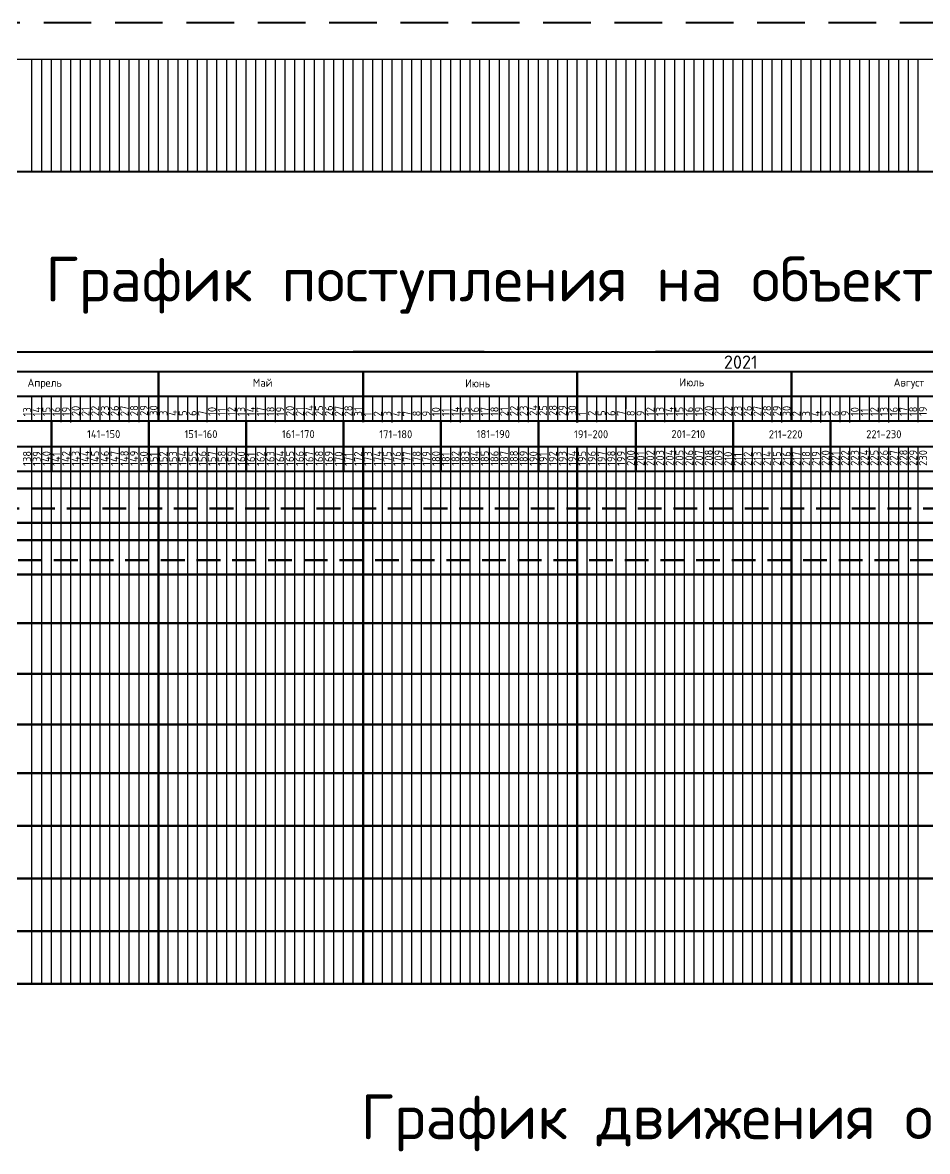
# Model space of a CAD drawing. Header units: millimetres. Extents: x -782 to 10910, y 3841 to 13237.
# Drawn here: x 4287 to 4407.8, y 12452.8 to 12603.5 of the extents above; entities that cross this region are included whole.
import ezdxf

# ---------------------------------------------------------------- set-up
doc = ezdxf.new("R2010")
doc.units = ezdxf.units.MM
doc.linetypes.add('DASHED2', pattern=[9.525, 6.35, -3.175])
doc.linetypes.add('HIDDEN2', pattern=[4.7625, 3.175, -1.5875])
doc.layers.add('05', color=7, linetype='Continuous', lineweight=50)
doc.layers.add('A0-08', color=101, linetype='Continuous')
doc.styles.add('GOST-2.304_Type-B', font='GOST_Common.ttf')
doc.styles.get("Standard").update_dxf_attribs({"font": 'isocpeur.ttf'})

msp = doc.modelspace()

# ---------------------------------------------------------------- linework, layer by layer
at = {"linetype": 'DASHED2', "lineweight": 40}
msp.add_line((4108.816436, 12603.501615), (4715.916436, 12603.501615), dxfattribs=at)
at = {"lineweight": -3}
for p, q in [((4244.016436, 12598.626615), (4544.316436, 12598.626615)), ((4288.216373, 12550.22294), (4288.217154, 12553.542608)), ((4294.71631, 12550.24067), (4294.716247, 12553.567197)), ((4297.31631, 12550.24067), (4297.317091, 12553.560338)), ((4301.216311, 12550.25371), (4301.217091, 12553.573379)), ((4303.816247, 12550.2584), (4303.816184, 12553.584926)), ((4306.416247, 12550.2584), (4306.417028, 12553.578068)), ((4312.916184, 12550.27613), (4312.916121, 12553.602656)), ((4314.216184, 12550.289343), (4314.216965, 12553.609011)), ((4315.516184, 12550.258572), (4315.516965, 12553.578241)), ((4322.016121, 12550.276302), (4322.016058, 12553.602829)), ((4324.616121, 12550.276302), (4324.616902, 12553.595971)), ((4327.216122, 12550.258745), (4327.216902, 12553.578413)), ((4328.516121, 12550.31504), (4328.516902, 12553.634708)), ((4328.516121, 12550.31504), (4328.516902, 12553.634708)), ((4331.116058, 12550.294032), (4331.115995, 12553.620559)), ((4331.116121, 12550.222767), (4331.116902, 12553.542436)), ((4331.116121, 12550.222767), (4331.116902, 12553.542436)), ((4333.716058, 12550.294032), (4333.716839, 12553.613701)), ((4337.616058, 12550.240497), (4337.615995, 12553.567024)), ((4337.616058, 12550.240497), (4337.615995, 12553.567024)), ((4340.215995, 12550.311762), (4340.215932, 12553.638289)), ((4340.216059, 12550.22294), (4340.216839, 12553.542608)), ((4340.216059, 12550.22294), (4340.216839, 12553.542608)), ((4342.815996, 12550.294205), (4342.816776, 12553.613873)), ((4346.715996, 12550.24067), (4346.715932, 12553.567197)), ((4346.715996, 12550.24067), (4346.715932, 12553.567197)), ((4349.315932, 12550.311935), (4349.315869, 12553.638461)), ((4349.315996, 12550.24067), (4349.316776, 12553.560338)), ((4349.315996, 12550.24067), (4349.316776, 12553.560338)), ((4351.915932, 12550.311935), (4351.916713, 12553.631603)), ((4353.215996, 12550.25371), (4353.216776, 12553.573379)), ((4353.215996, 12550.25371), (4353.216776, 12553.573379)), ((4355.815932, 12550.2584), (4355.815869, 12553.584926)), ((4355.815932, 12550.2584), (4355.815869, 12553.584926)), ((4358.415869, 12550.329664), (4358.415806, 12553.656191)), ((4358.415932, 12550.2584), (4358.416713, 12553.578068)), ((4358.415932, 12550.2584), (4358.416713, 12553.578068)), ((4361.015869, 12550.329664), (4361.01665, 12553.649333)), ((4364.915869, 12550.27613), (4364.915806, 12553.602656)), ((4364.915869, 12550.27613), (4364.915806, 12553.602656)), ((4366.21587, 12550.289343), (4366.21665, 12553.609011)), ((4366.21587, 12550.289343), (4366.21665, 12553.609011)), ((4367.515806, 12550.347394), (4367.515743, 12553.673921)), ((4367.51587, 12550.258572), (4367.51665, 12553.578241)), ((4367.51587, 12550.258572), (4367.51665, 12553.578241)), ((4370.115807, 12550.329837), (4370.116587, 12553.649506)), ((4374.015807, 12550.276302), (4374.015744, 12553.602829)), ((4374.015807, 12550.276302), (4374.015744, 12553.602829)), ((4376.615744, 12550.347567), (4376.615681, 12553.674094)), ((4376.615807, 12550.276302), (4376.616587, 12553.595971)), ((4376.615807, 12550.276302), (4376.616587, 12553.595971)), ((4379.215744, 12550.347567), (4379.216524, 12553.667236)), ((4379.215807, 12550.258745), (4379.216588, 12553.578413)), ((4379.215807, 12550.258745), (4379.216588, 12553.578413)), ((4380.515744, 12550.316796), (4380.516524, 12553.636465)), ((4383.115744, 12550.224524), (4383.116524, 12553.544192)), ((4385.715681, 12550.365297), (4385.715618, 12553.691824)), ((4388.315683, 12550.224837), (4388.316464, 12553.544506)), ((4389.615681, 12550.242254), (4389.615618, 12553.56878)), ((4392.215681, 12550.224696), (4392.216461, 12553.544365)), ((4394.81562, 12550.242567), (4394.815557, 12553.569094)), ((4397.415621, 12550.22501), (4397.416401, 12553.544679)), ((4398.715618, 12550.242426), (4398.715555, 12553.568953)), ((4401.315618, 12550.242426), (4401.316398, 12553.562095)), ((4403.915557, 12550.24274), (4403.915494, 12553.569267)), ((4405.215618, 12550.255467), (4405.216399, 12553.575135)), ((4406.515557, 12550.24274), (4406.516338, 12553.562409))]:
    msp.add_line(p, q, dxfattribs=at)
at = {"lineweight": 25}
for p, q in [((4288.216436, 12583.626615), (4288.216436, 12598.626615)), ((4289.516436, 12583.626615), (4289.516436, 12598.626615)), ((4290.816436, 12583.626615), (4290.816436, 12598.626615)), ((4292.116436, 12583.626615), (4292.116436, 12598.626615)), ((4293.416436, 12583.626615), (4293.416436, 12598.626615)), ((4294.716436, 12583.626615), (4294.716436, 12598.626615)), ((4296.016436, 12583.626615), (4296.016436, 12598.626615)), ((4297.316436, 12583.626615), (4297.316436, 12598.626615)), ((4298.616436, 12583.626615), (4298.616436, 12598.626615)), ((4299.916436, 12583.626615), (4299.916436, 12598.626615)), ((4301.216436, 12583.626615), (4301.216436, 12598.626615)), ((4302.516436, 12583.626615), (4302.516436, 12598.626615)), ((4303.816436, 12583.626615), (4303.816436, 12598.626615)), ((4305.116436, 12583.626615), (4305.116436, 12598.626615)), ((4306.416436, 12583.626615), (4306.416436, 12598.626615)), ((4307.716436, 12583.626615), (4307.716436, 12598.626615)), ((4309.016436, 12583.626615), (4309.016436, 12598.626615)), ((4310.316436, 12583.626615), (4310.316436, 12598.626615)), ((4311.616436, 12583.626615), (4311.616436, 12598.626615)), ((4312.916436, 12583.626615), (4312.916436, 12598.626615)), ((4314.216436, 12583.626615), (4314.216436, 12598.626615)), ((4315.516436, 12583.626615), (4315.516436, 12598.626615)), ((4316.816436, 12583.626615), (4316.816436, 12598.626615)), ((4318.116436, 12583.626615), (4318.116436, 12598.626615)), ((4319.416436, 12583.626615), (4319.416436, 12598.626615)), ((4320.716436, 12583.626615), (4320.716436, 12598.626615)), ((4322.016436, 12583.626615), (4322.016436, 12598.626615)), ((4323.316436, 12583.626615), (4323.316436, 12598.626615)), ((4324.616436, 12583.626615), (4324.616436, 12598.626615)), ((4325.916436, 12583.626615), (4325.916436, 12598.626615)), ((4327.216436, 12583.626615), (4327.216436, 12598.626615)), ((4328.516436, 12583.626615), (4328.516436, 12598.626615)), ((4329.816436, 12583.626615), (4329.816436, 12598.626615)), ((4331.116436, 12583.626615), (4331.116436, 12598.626615)), ((4332.416436, 12583.626615), (4332.416436, 12598.626615)), ((4333.716436, 12583.626615), (4333.716436, 12598.626615)), ((4335.016436, 12583.626615), (4335.016436, 12598.626615)), ((4336.316436, 12583.626615), (4336.316436, 12598.626615)), ((4337.616436, 12583.626615), (4337.616436, 12598.626615)), ((4338.916436, 12583.626615), (4338.916436, 12598.626615)), ((4340.216436, 12583.626615), (4340.216436, 12598.626615)), ((4341.516436, 12583.626615), (4341.516436, 12598.626615)), ((4342.816436, 12583.626615), (4342.816436, 12598.626615)), ((4344.116436, 12583.626615), (4344.116436, 12598.626615)), ((4345.416436, 12583.626615), (4345.416436, 12598.626615)), ((4346.716436, 12583.626615), (4346.716436, 12598.626615)), ((4348.016436, 12583.626615), (4348.016436, 12598.626615)), ((4349.316436, 12583.626615), (4349.316436, 12598.626615)), ((4350.616436, 12583.626615), (4350.616436, 12598.626615)), ((4351.916436, 12583.626615), (4351.916436, 12598.626615)), ((4353.216436, 12583.626615), (4353.216436, 12598.626615)), ((4354.516436, 12583.626615), (4354.516436, 12598.626615)), ((4355.816436, 12583.626615), (4355.816436, 12598.626615)), ((4357.116436, 12583.626615), (4357.116436, 12598.626615)), ((4358.416436, 12583.626615), (4358.416436, 12598.626615)), ((4359.716436, 12583.626615), (4359.716436, 12598.626615)), ((4361.016436, 12583.626615), (4361.016436, 12598.626615)), ((4362.316436, 12583.626615), (4362.316436, 12598.626615)), ((4363.616436, 12583.626615), (4363.616436, 12598.626615)), ((4364.916436, 12583.626615), (4364.916436, 12598.626615)), ((4366.216436, 12583.626615), (4366.216436, 12598.626615)), ((4367.516436, 12583.626615), (4367.516436, 12598.626615)), ((4368.816436, 12583.626615), (4368.816436, 12598.626615)), ((4370.116436, 12583.626615), (4370.116436, 12598.626615)), ((4371.416436, 12583.626615), (4371.416436, 12598.626615)), ((4372.716436, 12583.626615), (4372.716436, 12598.626615)), ((4374.016436, 12583.626615), (4374.016436, 12598.626615)), ((4375.316436, 12583.626615), (4375.316436, 12598.626615)), ((4376.616436, 12583.626615), (4376.616436, 12598.626615)), ((4377.916436, 12583.626615), (4377.916436, 12598.626615)), ((4379.216436, 12583.626615), (4379.216436, 12598.626615)), ((4380.516436, 12583.626615), (4380.516436, 12598.626615)), ((4381.816436, 12583.626615), (4381.816436, 12598.626615)), ((4383.116436, 12583.626615), (4383.116436, 12598.626615)), ((4384.416436, 12583.626615), (4384.416436, 12598.626615)), ((4385.716436, 12583.626615), (4385.716436, 12598.626615)), ((4387.016436, 12583.626615), (4387.016436, 12598.626615)), ((4388.316436, 12583.626615), (4388.316436, 12598.626615)), ((4389.616436, 12583.626615), (4389.616436, 12598.626615)), ((4390.916436, 12583.626615), (4390.916436, 12598.626615)), ((4392.216436, 12583.626615), (4392.216436, 12598.626615)), ((4393.516436, 12583.626615), (4393.516436, 12598.626615)), ((4394.816436, 12583.626615), (4394.816436, 12598.626615)), ((4396.116436, 12583.626615), (4396.116436, 12598.626615)), ((4397.416436, 12583.626615), (4397.416436, 12598.626615)), ((4398.716436, 12583.626615), (4398.716436, 12598.626615)), ((4400.016436, 12583.626615), (4400.016436, 12598.626615)), ((4401.316436, 12583.626615), (4401.316436, 12598.626615)), ((4402.616436, 12583.626615), (4402.616436, 12598.626615)), ((4403.916436, 12583.626615), (4403.916436, 12598.626615)), ((4405.216436, 12583.626615), (4405.216436, 12598.626615)), ((4406.516436, 12583.626615), (4406.516436, 12598.626615)), ((4289.516373, 12550.192169), (4289.516373, 12553.516351)), ((4290.816373, 12550.192169), (4290.816373, 12553.516351)), ((4292.116373, 12550.161398), (4292.116373, 12553.485581)), ((4293.416373, 12550.130628), (4293.416373, 12553.45481)), ((4296.01631, 12550.209899), (4296.01631, 12553.534081)), ((4298.61631, 12550.209899), (4298.61631, 12553.534081)), ((4299.91631, 12550.209899), (4299.91631, 12553.534081)), ((4301.21631, 12550.179128), (4301.21631, 12553.503311)), ((4302.51631, 12550.148358), (4302.51631, 12553.47254)), ((4305.116247, 12550.227629), (4305.116247, 12553.551811)), ((4307.716247, 12550.227629), (4307.716247, 12553.551811)), ((4309.016247, 12550.227629), (4309.016247, 12553.551811)), ((4310.316247, 12550.196858), (4310.316247, 12553.521041)), ((4311.616247, 12550.166088), (4311.616247, 12553.49027)), ((4314.216184, 12550.227801), (4314.216184, 12553.551984)), ((4316.816184, 12550.227801), (4316.816184, 12553.551984)), ((4318.116184, 12550.227801), (4318.116184, 12553.551984)), ((4319.416184, 12550.197031), (4319.416184, 12553.521213)), ((4320.716184, 12550.16626), (4320.716184, 12553.490442)), ((4323.316121, 12550.245531), (4323.316121, 12553.569714)), ((4325.916121, 12550.245531), (4325.916121, 12553.569714)), ((4327.216121, 12550.284269), (4327.216121, 12553.608451)), ((4327.216121, 12550.284269), (4327.216121, 12553.608451)), ((4327.216121, 12550.245531), (4327.216121, 12553.569714)), ((4328.516121, 12550.214761), (4328.516121, 12553.538943)), ((4329.816121, 12550.191997), (4329.816121, 12553.516179)), ((4329.816121, 12550.191997), (4329.816121, 12553.516179)), ((4329.816121, 12550.18399), (4329.816121, 12553.508172)), ((4332.416058, 12550.263261), (4332.416058, 12553.587444)), ((4332.416121, 12550.191997), (4332.416121, 12553.516179)), ((4332.416121, 12550.191997), (4332.416121, 12553.516179)), ((4333.716121, 12550.191997), (4333.716121, 12553.516179)), ((4333.716121, 12550.191997), (4333.716121, 12553.516179)), ((4335.016058, 12550.263261), (4335.016058, 12553.587444)), ((4335.016121, 12550.161226), (4335.016121, 12553.485408)), ((4335.016121, 12550.161226), (4335.016121, 12553.485408)), ((4336.316058, 12550.263261), (4336.316058, 12553.587444)), ((4336.316121, 12550.130455), (4336.316121, 12553.454637)), ((4336.316121, 12550.130455), (4336.316121, 12553.454637)), ((4337.616058, 12550.232491), (4337.616058, 12553.556673)), ((4338.916058, 12550.20172), (4338.916058, 12553.525902)), ((4338.916059, 12550.192169), (4338.916059, 12553.516351)), ((4338.916059, 12550.192169), (4338.916059, 12553.516351)), ((4341.515996, 12550.263434), (4341.515996, 12553.587616)), ((4341.516059, 12550.192169), (4341.516059, 12553.516351)), ((4341.516059, 12550.192169), (4341.516059, 12553.516351)), ((4342.816059, 12550.192169), (4342.816059, 12553.516351)), ((4342.816059, 12550.192169), (4342.816059, 12553.516351)), ((4344.115996, 12550.263434), (4344.115996, 12553.587616)), ((4344.116059, 12550.161398), (4344.116059, 12553.485581)), ((4344.116059, 12550.161398), (4344.116059, 12553.485581)), ((4345.415996, 12550.263434), (4345.415996, 12553.587616)), ((4345.416059, 12550.130628), (4345.416059, 12553.45481)), ((4345.416059, 12550.130628), (4345.416059, 12553.45481)), ((4346.715996, 12550.232663), (4346.715996, 12553.556845)), ((4348.015996, 12550.209899), (4348.015996, 12553.534081)), ((4348.015996, 12550.209899), (4348.015996, 12553.534081)), ((4348.015996, 12550.201893), (4348.015996, 12553.526075)), ((4350.615932, 12550.281164), (4350.615932, 12553.605346)), ((4350.615996, 12550.209899), (4350.615996, 12553.534081)), ((4350.615996, 12550.209899), (4350.615996, 12553.534081)), ((4351.915996, 12550.209899), (4351.915996, 12553.534081)), ((4351.915996, 12550.209899), (4351.915996, 12553.534081)), ((4353.215932, 12550.281164), (4353.215932, 12553.605346)), ((4353.215996, 12550.179128), (4353.215996, 12553.503311)), ((4353.215996, 12550.179128), (4353.215996, 12553.503311)), ((4354.515932, 12550.281164), (4354.515932, 12553.605346)), ((4354.515996, 12550.148358), (4354.515996, 12553.47254)), ((4354.515996, 12550.148358), (4354.515996, 12553.47254)), ((4355.815932, 12550.250393), (4355.815932, 12553.574575)), ((4357.115932, 12550.227629), (4357.115932, 12553.551811)), ((4357.115932, 12550.227629), (4357.115932, 12553.551811)), ((4357.115932, 12550.219623), (4357.115932, 12553.543805)), ((4359.715869, 12550.298894), (4359.715869, 12553.623076)), ((4359.715932, 12550.227629), (4359.715932, 12553.551811)), ((4359.715932, 12550.227629), (4359.715932, 12553.551811)), ((4361.015932, 12550.227629), (4361.015932, 12553.551811)), ((4361.015932, 12550.227629), (4361.015932, 12553.551811)), ((4362.315869, 12550.298894), (4362.315869, 12553.623076)), ((4362.315932, 12550.196858), (4362.315932, 12553.521041)), ((4362.315932, 12550.196858), (4362.315932, 12553.521041)), ((4363.615869, 12550.298894), (4363.615869, 12553.623076)), ((4363.615932, 12550.166088), (4363.615932, 12553.49027)), ((4363.615932, 12550.166088), (4363.615932, 12553.49027)), ((4364.915869, 12550.268123), (4364.915869, 12553.592305)), ((4366.215869, 12550.237352), (4366.215869, 12553.561535)), ((4366.21587, 12550.227801), (4366.21587, 12553.551984)), ((4366.21587, 12550.227801), (4366.21587, 12553.551984)), ((4368.815807, 12550.299066), (4368.815807, 12553.623249)), ((4368.81587, 12550.227801), (4368.81587, 12553.551984)), ((4368.81587, 12550.227801), (4368.81587, 12553.551984)), ((4370.11587, 12550.227801), (4370.11587, 12553.551984)), ((4370.11587, 12550.227801), (4370.11587, 12553.551984)), ((4371.415807, 12550.299066), (4371.415807, 12553.623249)), ((4371.41587, 12550.197031), (4371.41587, 12553.521213)), ((4371.41587, 12550.197031), (4371.41587, 12553.521213)), ((4372.715807, 12550.299066), (4372.715807, 12553.623249)), ((4372.71587, 12550.16626), (4372.71587, 12553.490442)), ((4372.71587, 12550.16626), (4372.71587, 12553.490442)), ((4374.015807, 12550.268296), (4374.015807, 12553.592478)), ((4375.315807, 12550.245531), (4375.315807, 12553.569714)), ((4375.315807, 12550.245531), (4375.315807, 12553.569714)), ((4375.315807, 12550.237525), (4375.315807, 12553.561707)), ((4377.915744, 12550.316796), (4377.915744, 12553.640979)), ((4377.915807, 12550.245531), (4377.915807, 12553.569714)), ((4377.915807, 12550.245531), (4377.915807, 12553.569714)), ((4379.215744, 12550.286026), (4379.215744, 12553.610208)), ((4379.215807, 12550.245531), (4379.215807, 12553.569714)), ((4379.215807, 12550.245531), (4379.215807, 12553.569714)), ((4380.515744, 12550.316796), (4380.515744, 12553.640979)), ((4380.515807, 12550.214761), (4380.515807, 12553.538943)), ((4380.515807, 12550.214761), (4380.515807, 12553.538943)), ((4381.815744, 12550.316796), (4381.815744, 12553.640979)), ((4381.815744, 12550.193753), (4381.815744, 12553.517935)), ((4383.115744, 12550.286026), (4383.115744, 12553.610208)), ((4384.415744, 12550.255255), (4384.415744, 12553.579437)), ((4384.415744, 12550.193753), (4384.415744, 12553.517935)), ((4385.715744, 12550.193753), (4385.715744, 12553.517935)), ((4387.015683, 12550.194067), (4387.015683, 12553.518249)), ((4387.015744, 12550.162982), (4387.015744, 12553.487165)), ((4388.315744, 12550.132212), (4388.315744, 12553.456394)), ((4389.615683, 12550.194067), (4389.615683, 12553.518249)), ((4390.915681, 12550.193926), (4390.915681, 12553.518108)), ((4390.915683, 12550.194067), (4390.915683, 12553.518249)), ((4392.215683, 12550.163296), (4392.215683, 12553.487478)), ((4393.515681, 12550.193926), (4393.515681, 12553.518108)), ((4393.515683, 12550.132525), (4393.515683, 12553.456708)), ((4394.815681, 12550.193926), (4394.815681, 12553.518108)), ((4396.115621, 12550.194239), (4396.115621, 12553.518421)), ((4396.115681, 12550.163155), (4396.115681, 12553.487337)), ((4397.415681, 12550.132384), (4397.415681, 12553.456566)), ((4398.715621, 12550.194239), (4398.715621, 12553.518421)), ((4400.015618, 12550.211655), (4400.015618, 12553.535838)), ((4400.015621, 12550.194239), (4400.015621, 12553.518421)), ((4401.315621, 12550.163469), (4401.315621, 12553.487651)), ((4402.615618, 12550.211655), (4402.615618, 12553.535838)), ((4402.615621, 12550.132698), (4402.615621, 12553.45688)), ((4403.915618, 12550.211655), (4403.915618, 12553.535838)), ((4405.215557, 12550.211969), (4405.215557, 12553.536151)), ((4405.215618, 12550.180885), (4405.215618, 12553.505067)), ((4406.515618, 12550.150114), (4406.515618, 12553.474296)), ((4288.216436, 12543.605173), (4288.216436, 12546.944741)), ((4288.216436, 12475.181682), (4288.216436, 12546.91397)), ((4289.516436, 12543.605173), (4289.516436, 12546.929356)), ((4289.516436, 12543.605173), (4289.516436, 12546.929356)), ((4289.516436, 12475.181686), (4289.516436, 12546.91397)), ((4290.816436, 12543.605173), (4290.816436, 12546.929356)), ((4290.816436, 12543.605173), (4290.816436, 12546.929356)), ((4290.816436, 12475.181691), (4290.816436, 12546.91397)), ((4292.116436, 12543.605173), (4292.116436, 12546.944741)), ((4292.116436, 12475.181696), (4292.116436, 12546.91397)), ((4293.416436, 12543.605173), (4293.416436, 12546.929356)), ((4293.416436, 12543.605173), (4293.416436, 12546.929356)), ((4293.416436, 12475.181701), (4293.416436, 12546.91397)), ((4294.716436, 12543.605173), (4294.716436, 12546.929356)), ((4294.716436, 12543.605173), (4294.716436, 12546.929356)), ((4294.716436, 12475.181706), (4294.716436, 12546.91397)), ((4296.016436, 12543.605173), (4296.016436, 12546.944741)), ((4296.016436, 12475.18171), (4296.016436, 12546.91397)), ((4297.316436, 12543.605173), (4297.316436, 12546.929356)), ((4297.316436, 12543.605173), (4297.316436, 12546.929356)), ((4297.316436, 12475.181715), (4297.316436, 12546.91397)), ((4298.616436, 12543.605173), (4298.616436, 12546.929356)), ((4298.616436, 12543.605173), (4298.616436, 12546.929356)), ((4298.616436, 12475.18172), (4298.616436, 12546.91397)), ((4299.916436, 12543.605173), (4299.916436, 12546.944741)), ((4299.916436, 12475.181725), (4299.916436, 12546.91397)), ((4301.216436, 12475.18173), (4301.216436, 12546.91397)), ((4301.216436, 12543.589788), (4301.216436, 12546.91397)), ((4301.216436, 12543.589788), (4301.216436, 12546.91397)), ((4302.516436, 12475.181735), (4302.516436, 12546.91397)), ((4302.516436, 12543.589788), (4302.516436, 12546.91397)), ((4302.516436, 12543.589788), (4302.516436, 12546.91397)), ((4303.816436, 12543.589788), (4303.816436, 12546.929356)), ((4303.816436, 12475.181739), (4303.816436, 12546.91397)), ((4305.116436, 12543.605173), (4305.116436, 12546.929356)), ((4305.116436, 12543.605173), (4305.116436, 12546.929356)), ((4305.116436, 12475.181744), (4305.116436, 12546.91397)), ((4306.416436, 12543.605173), (4306.416436, 12546.929356)), ((4306.416436, 12543.605173), (4306.416436, 12546.929356)), ((4306.416436, 12475.181749), (4306.416436, 12546.91397)), ((4307.716436, 12543.605173), (4307.716436, 12546.944741)), ((4307.716436, 12475.181754), (4307.716436, 12546.91397)), ((4309.016436, 12543.605173), (4309.016436, 12546.929356)), ((4309.016436, 12543.605173), (4309.016436, 12546.929356)), ((4309.016436, 12475.181759), (4309.016436, 12546.91397)), ((4310.316436, 12543.605173), (4310.316436, 12546.929356)), ((4310.316436, 12543.605173), (4310.316436, 12546.929356)), ((4310.316436, 12475.181763), (4310.316436, 12546.91397)), ((4311.616436, 12543.605173), (4311.616436, 12546.944741)), ((4311.616436, 12475.181768), (4311.616436, 12546.91397)), ((4312.916436, 12543.605173), (4312.916436, 12546.929356)), ((4312.916436, 12543.605173), (4312.916436, 12546.929356)), ((4312.916436, 12475.181773), (4312.916436, 12546.91397)), ((4314.216436, 12543.605173), (4314.216436, 12546.929356)), ((4314.216436, 12543.605173), (4314.216436, 12546.929356)), ((4314.216436, 12475.181778), (4314.216436, 12546.91397)), ((4315.516436, 12543.605173), (4315.516436, 12546.944741)), ((4315.516436, 12475.181783), (4315.516436, 12546.91397)), ((4316.816436, 12543.605173), (4316.816436, 12546.929356)), ((4316.816436, 12543.605173), (4316.816436, 12546.929356)), ((4316.816436, 12475.181788), (4316.816436, 12546.91397)), ((4318.116436, 12543.605173), (4318.116436, 12546.929356)), ((4318.116436, 12543.605173), (4318.116436, 12546.929356)), ((4318.116436, 12475.181792), (4318.116436, 12546.91397)), ((4319.416436, 12543.605173), (4319.416436, 12546.944741)), ((4319.416436, 12475.181797), (4319.416436, 12546.91397)), ((4320.716436, 12475.181802), (4320.716436, 12546.91397)), ((4320.716436, 12543.589788), (4320.716436, 12546.91397)), ((4320.716436, 12543.589788), (4320.716436, 12546.91397)), ((4322.016436, 12475.181807), (4322.016436, 12546.91397)), ((4322.016436, 12543.589788), (4322.016436, 12546.91397)), ((4322.016436, 12543.589788), (4322.016436, 12546.91397)), ((4323.316436, 12543.589788), (4323.316436, 12546.929356)), ((4323.316436, 12475.181812), (4323.316436, 12546.91397)), ((4324.616436, 12475.181816), (4324.616436, 12546.91397)), ((4324.616436, 12543.574403), (4324.616436, 12546.898585)), ((4324.616436, 12543.574403), (4324.616436, 12546.898585)), ((4325.916436, 12475.181821), (4325.916436, 12546.91397)), ((4325.916436, 12543.574403), (4325.916436, 12546.898585)), ((4325.916436, 12543.574403), (4325.916436, 12546.898585)), ((4327.216436, 12475.181826), (4327.216436, 12546.91397)), ((4327.216436, 12543.574403), (4327.216436, 12546.91397)), ((4328.516436, 12475.181831), (4328.516436, 12546.91397)), ((4328.516436, 12543.589788), (4328.516436, 12546.91397)), ((4328.516436, 12543.589788), (4328.516436, 12546.91397)), ((4329.816436, 12475.181836), (4329.816436, 12546.91397)), ((4329.816436, 12543.589788), (4329.816436, 12546.91397)), ((4329.816436, 12543.589788), (4329.816436, 12546.91397)), ((4331.116436, 12543.589788), (4331.116436, 12546.929356)), ((4331.116436, 12475.181841), (4331.116436, 12546.91397)), ((4332.416436, 12475.181845), (4332.416436, 12546.91397)), ((4332.416436, 12543.589788), (4332.416436, 12546.91397)), ((4332.416436, 12543.589788), (4332.416436, 12546.91397)), ((4333.716436, 12475.18185), (4333.716436, 12546.91397)), ((4333.716436, 12543.589788), (4333.716436, 12546.91397)), ((4333.716436, 12543.589788), (4333.716436, 12546.91397)), ((4335.016436, 12543.589788), (4335.016436, 12546.929356)), ((4335.016436, 12475.181855), (4335.016436, 12546.91397)), ((4336.316436, 12475.18186), (4336.316436, 12546.91397)), ((4336.316436, 12543.589788), (4336.316436, 12546.91397)), ((4336.316436, 12543.589788), (4336.316436, 12546.91397)), ((4337.616436, 12475.181865), (4337.616436, 12546.91397)), ((4337.616436, 12543.589788), (4337.616436, 12546.91397)), ((4337.616436, 12543.589788), (4337.616436, 12546.91397)), ((4338.916436, 12543.589788), (4338.916436, 12546.929356)), ((4338.916436, 12475.181869), (4338.916436, 12546.91397)), ((4340.216436, 12475.181874), (4340.216436, 12546.91397)), ((4340.216436, 12543.589788), (4340.216436, 12546.91397)), ((4340.216436, 12543.589788), (4340.216436, 12546.91397)), ((4341.516436, 12475.181879), (4341.516436, 12546.91397)), ((4341.516436, 12543.589788), (4341.516436, 12546.91397)), ((4341.516436, 12543.589788), (4341.516436, 12546.91397)), ((4342.816436, 12543.589788), (4342.816436, 12546.929356)), ((4342.816436, 12475.181884), (4342.816436, 12546.91397)), ((4344.116436, 12475.181889), (4344.116436, 12546.91397)), ((4344.116436, 12543.574403), (4344.116436, 12546.898585)), ((4344.116436, 12543.574403), (4344.116436, 12546.898585)), ((4345.416436, 12475.181894), (4345.416436, 12546.91397)), ((4345.416436, 12543.574403), (4345.416436, 12546.898585)), ((4345.416436, 12543.574403), (4345.416436, 12546.898585)), ((4346.716436, 12475.181898), (4346.716436, 12546.91397)), ((4346.716436, 12543.574403), (4346.716436, 12546.91397)), ((4348.016436, 12475.181903), (4348.016436, 12546.91397)), ((4348.016436, 12543.559017), (4348.016436, 12546.8832)), ((4348.016436, 12543.559017), (4348.016436, 12546.8832)), ((4349.316436, 12475.181908), (4349.316436, 12546.91397)), ((4349.316436, 12543.559017), (4349.316436, 12546.8832)), ((4349.316436, 12543.559017), (4349.316436, 12546.8832)), ((4350.616436, 12475.181913), (4350.616436, 12546.91397)), ((4350.616436, 12543.559017), (4350.616436, 12546.898585)), ((4351.916436, 12475.181918), (4351.916436, 12546.91397)), ((4351.916436, 12543.574403), (4351.916436, 12546.898585)), ((4351.916436, 12543.574403), (4351.916436, 12546.898585)), ((4353.216436, 12475.181922), (4353.216436, 12546.91397)), ((4353.216436, 12543.574403), (4353.216436, 12546.898585)), ((4353.216436, 12543.574403), (4353.216436, 12546.898585)), ((4354.516436, 12475.181927), (4354.516436, 12546.91397)), ((4354.516436, 12543.574403), (4354.516436, 12546.91397)), ((4355.816436, 12475.181932), (4355.816436, 12546.91397)), ((4355.816436, 12543.574403), (4355.816436, 12546.898585)), ((4355.816436, 12543.574403), (4355.816436, 12546.898585)), ((4357.116436, 12475.181937), (4357.116436, 12546.91397)), ((4357.116436, 12543.574403), (4357.116436, 12546.898585)), ((4357.116436, 12543.574403), (4357.116436, 12546.898585)), ((4358.416436, 12475.181942), (4358.416436, 12546.91397)), ((4358.416436, 12543.574403), (4358.416436, 12546.91397)), ((4359.716436, 12475.181947), (4359.716436, 12546.91397)), ((4359.716436, 12543.574403), (4359.716436, 12546.898585)), ((4359.716436, 12543.574403), (4359.716436, 12546.898585)), ((4361.016436, 12475.181951), (4361.016436, 12546.91397)), ((4361.016436, 12543.574403), (4361.016436, 12546.898585)), ((4361.016436, 12543.574403), (4361.016436, 12546.898585)), ((4362.316436, 12475.181956), (4362.316436, 12546.91397)), ((4362.316436, 12543.574403), (4362.316436, 12546.91397)), ((4363.616436, 12475.181961), (4363.616436, 12546.91397)), ((4363.616436, 12543.574403), (4363.616436, 12546.898585)), ((4363.616436, 12543.574403), (4363.616436, 12546.898585)), ((4364.916436, 12475.181966), (4364.916436, 12546.91397)), ((4364.916436, 12543.574403), (4364.916436, 12546.898585)), ((4364.916436, 12543.574403), (4364.916436, 12546.898585)), ((4366.216436, 12475.181971), (4366.216436, 12546.91397)), ((4366.216436, 12543.574403), (4366.216436, 12546.91397)), ((4367.516436, 12543.605173), (4367.516436, 12546.929356)), ((4367.516436, 12543.605173), (4367.516436, 12546.929356)), ((4367.516436, 12475.181975), (4367.516436, 12546.91397)), ((4368.816436, 12543.605173), (4368.816436, 12546.929356)), ((4368.816436, 12543.605173), (4368.816436, 12546.929356)), ((4368.816436, 12475.18198), (4368.816436, 12546.91397)), ((4370.116436, 12543.605173), (4370.116436, 12546.944741)), ((4370.116436, 12475.181985), (4370.116436, 12546.91397)), ((4371.416436, 12475.18199), (4371.416436, 12546.91397)), ((4371.416436, 12543.589788), (4371.416436, 12546.91397)), ((4371.416436, 12543.589788), (4371.416436, 12546.91397)), ((4372.716436, 12475.181995), (4372.716436, 12546.91397)), ((4372.716436, 12543.589788), (4372.716436, 12546.91397)), ((4372.716436, 12543.589788), (4372.716436, 12546.91397)), ((4374.016436, 12543.589788), (4374.016436, 12546.929356)), ((4374.016436, 12475.182), (4374.016436, 12546.91397)), ((4375.316436, 12543.605173), (4375.316436, 12546.929356)), ((4375.316436, 12543.605173), (4375.316436, 12546.929356)), ((4375.316436, 12475.182004), (4375.316436, 12546.91397)), ((4376.616436, 12543.605173), (4376.616436, 12546.929356)), ((4376.616436, 12543.605173), (4376.616436, 12546.929356)), ((4376.616436, 12475.182009), (4376.616436, 12546.91397)), ((4377.916436, 12543.605173), (4377.916436, 12546.944741)), ((4377.916436, 12475.182014), (4377.916436, 12546.91397)), ((4379.216436, 12543.605173), (4379.216436, 12546.929356)), ((4379.216436, 12543.605173), (4379.216436, 12546.929356)), ((4379.216436, 12475.182019), (4379.216436, 12546.91397)), ((4380.516436, 12543.605173), (4380.516436, 12546.929356)), ((4380.516436, 12543.605173), (4380.516436, 12546.929356)), ((4380.516436, 12475.182024), (4380.516436, 12546.91397)), ((4381.816436, 12543.605173), (4381.816436, 12546.944741)), ((4381.816436, 12475.182028), (4381.816436, 12546.91397)), ((4383.116436, 12543.605173), (4383.116436, 12546.929356)), ((4383.116436, 12543.605173), (4383.116436, 12546.929356)), ((4383.116436, 12475.182033), (4383.116436, 12546.91397)), ((4384.416436, 12543.605173), (4384.416436, 12546.929356)), ((4384.416436, 12543.605173), (4384.416436, 12546.929356)), ((4384.416436, 12475.182038), (4384.416436, 12546.91397)), ((4385.716436, 12543.605173), (4385.716436, 12546.944741)), ((4385.716436, 12475.182043), (4385.716436, 12546.91397)), ((4387.016436, 12543.605173), (4387.016436, 12546.929356)), ((4387.016436, 12543.605173), (4387.016436, 12546.929356)), ((4387.016436, 12475.182048), (4387.016436, 12546.91397)), ((4388.316436, 12543.605173), (4388.316436, 12546.929356)), ((4388.316436, 12543.605173), (4388.316436, 12546.929356)), ((4388.316436, 12475.182053), (4388.316436, 12546.91397)), ((4389.616436, 12543.605173), (4389.616436, 12546.944741)), ((4389.616436, 12475.182057), (4389.616436, 12546.91397)), ((4390.916436, 12543.605173), (4390.916436, 12546.929356)), ((4390.916436, 12543.605173), (4390.916436, 12546.929356)), ((4390.916436, 12475.182062), (4390.916436, 12546.91397)), ((4392.216436, 12543.605173), (4392.216436, 12546.929356)), ((4392.216436, 12543.605173), (4392.216436, 12546.929356)), ((4392.216436, 12475.182067), (4392.216436, 12546.91397)), ((4393.516436, 12543.605173), (4393.516436, 12546.944741)), ((4393.516436, 12475.182072), (4393.516436, 12546.91397)), ((4394.816436, 12475.182077), (4394.816436, 12546.91397)), ((4394.816436, 12543.589788), (4394.816436, 12546.91397)), ((4394.816436, 12543.589788), (4394.816436, 12546.91397)), ((4396.116436, 12475.182081), (4396.116436, 12546.91397)), ((4396.116436, 12543.589788), (4396.116436, 12546.91397)), ((4396.116436, 12543.589788), (4396.116436, 12546.91397)), ((4397.416436, 12543.589788), (4397.416436, 12546.929356)), ((4397.416436, 12475.182086), (4397.416436, 12546.91397)), ((4398.716436, 12543.605173), (4398.716436, 12546.929356)), ((4398.716436, 12543.605173), (4398.716436, 12546.929356)), ((4398.716436, 12475.182091), (4398.716436, 12546.91397)), ((4400.016436, 12543.605173), (4400.016436, 12546.929356)), ((4400.016436, 12543.605173), (4400.016436, 12546.929356)), ((4400.016436, 12475.182096), (4400.016436, 12546.91397)), ((4401.316436, 12543.605173), (4401.316436, 12546.944741)), ((4401.316436, 12475.182101), (4401.316436, 12546.91397)), ((4402.616436, 12543.605173), (4402.616436, 12546.929356)), ((4402.616436, 12543.605173), (4402.616436, 12546.929356)), ((4402.616436, 12475.182105), (4402.616436, 12546.91397)), ((4403.916436, 12543.605173), (4403.916436, 12546.929356)), ((4403.916436, 12543.605173), (4403.916436, 12546.929356)), ((4403.916436, 12475.18211), (4403.916436, 12546.91397)), ((4405.216436, 12543.605173), (4405.216436, 12546.944741)), ((4405.216436, 12475.182115), (4405.216436, 12546.91397)), ((4406.516436, 12543.605173), (4406.516436, 12546.929356)), ((4406.516436, 12543.605173), (4406.516436, 12546.929356)), ((4406.516436, 12475.18212), (4406.516436, 12546.91397))]:
    msp.add_line(p, q, dxfattribs=at)
at = {"color": 0, "lineweight": 40, "ltscale": 0.01}
msp.add_line((4090.01365, 12583.626615), (4826.080675, 12583.626615), dxfattribs=at)
at = {"lineweight": 50}
for p, q in [((4305.116247, 12550.227629), (4305.116247, 12556.904249)), ((4332.416121, 12550.176414), (4332.416121, 12556.904249)), ((4361.015996, 12550.121763), (4361.015996, 12556.849598)), ((4389.616524, 12550.254918), (4389.616524, 12556.982752)), ((4290.816436, 12543.589788), (4290.816436, 12550.222767)), ((4303.816436, 12543.589788), (4303.816436, 12550.222767)), ((4316.816436, 12543.589788), (4316.816436, 12550.222767)), ((4329.816436, 12543.597481), (4329.816436, 12550.23046)), ((4342.816436, 12543.612866), (4342.816436, 12550.245845)), ((4355.816436, 12543.582095), (4355.816436, 12550.215075)), ((4368.816436, 12543.589788), (4368.816436, 12550.222767)), ((4381.816436, 12543.589788), (4381.816436, 12550.222767)), ((4394.816436, 12543.612866), (4394.816436, 12550.245845)), ((4361.014867, 12546.928595), (4361.016149, 12475.195743)), ((4389.614677, 12546.918776), (4389.615958, 12475.185924)), ((4305.115245, 12546.826559), (4305.116526, 12475.093707)), ((4332.415119, 12546.775345), (4332.416401, 12475.042492)), ((4181.616436, 12541.300489), (4523.516436, 12541.300489)), ((4059.097907, 12536.718392), (4849.816436, 12536.721632)), ((4181.616464, 12534.41421), (4523.516464, 12534.41421)), ((4059.097875, 12529.816226), (4849.816436, 12529.816226)), ((4059.097907, 12523.325388), (4849.816436, 12523.325388)), ((4059.097907, 12516.560331), (4849.816436, 12516.560331)), ((4059.097907, 12509.795274), (4849.816436, 12509.798204)), ((4059.097907, 12509.795274), (4849.816436, 12509.798204)), ((4059.097907, 12503.293269), (4849.816436, 12503.293269)), ((4059.097907, 12496.26516), (4849.816436, 12496.268099)), ((4059.097907, 12496.26516), (4849.816436, 12496.268099)), ((4059.097907, 12489.237051), (4849.816436, 12489.237051)), ((4059.097907, 12489.237051), (4849.816436, 12489.237051)), ((4059.097907, 12482.208942), (4849.816436, 12482.211872)), ((4059.097907, 12482.208942), (4849.816436, 12482.211872)), ((4059.097907, 12482.208942), (4849.816436, 12482.208942)), ((4059.097665, 12475.180833), (4849.816436, 12475.183771)), ((4059.097665, 12475.180833), (4849.816436, 12475.183771)), ((4059.097665, 12475.180833), (4849.816436, 12475.183771)), ((4059.097665, 12475.180833), (4849.816436, 12475.183771))]:
    msp.add_line(p, q, dxfattribs=at)
at = {"linetype": 'HIDDEN2', "lineweight": 50}
for p, q in [((4173.816436, 12538.629858), (4518.316436, 12538.629858)), ((4181.616436, 12531.743579), (4523.516436, 12531.743579))]:
    msp.add_line(p, q, dxfattribs=at)
at = {"layer": '05'}
msp.add_line((4331.112867, 12559.52533), (4348.601728, 12559.52533), dxfattribs=at)
at = {"layer": 'A0-08', "color": 0, "lineweight": 40}
for p, q in [((4108.816436, 12559.52533), (4849.816436, 12559.52533)), ((4108.816436, 12559.52533), (4849.816436, 12559.52533)), ((4133.382876, 12559.52533), (4849.816436, 12559.52533)), ((4162.30183, 12559.52533), (4849.816436, 12559.52533)), ((4400.64232, 12559.52533), (4371.450749, 12559.52533)), ((4849.816436, 12559.52533), (4400.64232, 12559.52533)), ((4108.816436, 12556.904249), (4849.816436, 12556.904249)), ((4108.818409, 12553.634708), (4849.818409, 12553.634708)), ((4108.817628, 12550.31504), (4849.817628, 12550.31504)), ((4108.816436, 12546.91397), (4849.816436, 12546.91397)), ((4203.099002, 12546.91397), (4849.816436, 12546.929356)), ((4108.816436, 12543.620559), (4849.816436, 12543.620559))]:
    msp.add_line(p, q, dxfattribs=at)
at = {"layer": 'A0-08', "color": 0, "lineweight": 25}
for p, q in [((4127.626134, 12543.620559), (4404.641687, 12543.620559)), ((4127.626134, 12543.605173), (4404.641687, 12543.605173)), ((4135.377068, 12543.620559), (4404.641687, 12543.620559)), ((4135.377068, 12543.605173), (4404.641687, 12543.605173)), ((4163.089116, 12543.620559), (4404.641687, 12543.620559)), ((4163.089116, 12543.620559), (4404.641687, 12543.620559)), ((4163.089116, 12543.605173), (4404.641687, 12543.605173)), ((4163.089116, 12543.605173), (4404.641687, 12543.605173)), ((4203.099002, 12543.620559), (4404.641687, 12543.620559)), ((4203.099002, 12543.605173), (4404.641687, 12543.605173)), ((4331.112867, 12543.620559), (4343.082675, 12543.620559)), ((4331.112867, 12543.605173), (4343.082675, 12543.605173))]:
    msp.add_line(p, q, dxfattribs=at)

# ---------------------------------------------------------------- texts
msp.add_text('2021', height=1.7683557).set_placement((4380.580683, 12557.291087))
at = {"lineweight": 35, "char_height": 6}
for s, insert, width, attachment_point in [('График поступления на объект и расхода строительных конструкций,материалов и оборудованя', (4290.005683, 12572.265193), 437.78970847, 1), ('График движения основных строительных машин и механизмов', (4455.154611, 12456.621026), 299.26791316, 5)]:
    msp.add_mtext(s, dxfattribs=dict(at, insert=insert, width=width, attachment_point=attachment_point))
at = {"layer": 'A0-08', "color": 0, "lineweight": 25, "style": 'GOST-2.304_Type-B'}
for s, p in [('Апрель', (4287.623011, 12554.885312)), ('Май', (4317.695505, 12554.881974)), ('Июль', (4374.648796, 12554.946433)), ('Август', (4403.248671, 12554.915935)), ('Июнь', (4346.048268, 12554.813279)), ('141-150', (4295.581106, 12548.028462)), ('151-160', (4308.581106, 12548.028462)), ('161-170', (4321.581106, 12548.028462)), ('171-180', (4334.581106, 12548.013077)), ('181-190', (4347.581106, 12548.028462)), ('191-200', (4360.581106, 12548.013077)), ('201-210', (4373.581106, 12548.028462)), ('211-220', (4386.581106, 12548.005384)), ('221-230', (4399.581106, 12548.013077))]:
    msp.add_text(s, height=1.0687328, dxfattribs=at).set_placement(p)
for s, height, p in [('13', 1.0687328, (4288.089679, 12550.927449)), ('14', 1.0687328, (4289.389679, 12550.927449)), ('15', 1.0687328, (4290.689616, 12550.95822)), ('16', 1.0687328, (4291.989616, 12550.95822)), ('19', 1.0687328, (4293.289616, 12550.95822)), ('20', 1.0687328, (4294.589616, 12550.95822)), ('21', 1.0687328, (4295.889616, 12550.95822)), ('22', 1.0687328, (4297.189616, 12550.95822)), ('23', 1.0687328, (4298.489616, 12550.95822)), ('26', 1.0687328, (4299.789616, 12550.95822)), ('27', 1.0687328, (4301.089616, 12550.95822)), ('28', 1.0687328, (4302.389616, 12550.95822)), ('29', 1.0687328, (4303.68949, 12550.993852)), ('30', 1.0687328, (4304.98949, 12550.993852)), ('3', 1.068733, (4306.28949, 12550.993852)), ('4', 1.068733, (4307.58949, 12550.993852)), ('5', 1.068733, (4308.88949, 12550.993852)), ('6', 1.068733, (4310.18949, 12550.993852)), ('7', 1.068733, (4311.48949, 12550.993852)), ('10', 1.0687328, (4312.78949, 12550.993852)), ('11', 1.0687328, (4314.08949, 12550.993852)), ('12', 1.0687328, (4315.38949, 12550.993852)), ('13', 1.0687328, (4316.689427, 12550.963254)), ('14', 1.0687328, (4317.989427, 12550.963254)), ('17', 1.0687328, (4319.289427, 12550.963254)), ('18', 1.0687328, (4320.589427, 12550.963254)), ('19', 1.0687328, (4321.889427, 12550.963254)), ('20', 1.0687328, (4323.189427, 12550.963254)), ('21', 1.0687328, (4324.489427, 12550.963254)), ('24', 1.0687328, (4325.789427, 12550.963254)), ('25', 1.0687328, (4327.089427, 12550.963254)), ('26', 1.0687328, (4328.389427, 12550.963254)), ('27', 1.0687328, (4329.689364, 12550.927449)), ('28', 1.0687328, (4330.989364, 12550.927449)), ('31', 1.0687328, (4332.289364, 12550.927449)), ('2', 1.068733, (4334.889364, 12550.927449)), ('3', 1.068733, (4336.189364, 12550.927449)), ('4', 1.068733, (4337.489364, 12550.927449)), ('7', 1.068733, (4338.789364, 12550.927449)), ('8', 1.068733, (4340.089364, 12550.927449)), ('9', 1.068733, (4341.389364, 12550.927449)), ('10', 1.0687328, (4342.689302, 12550.95822)), ('11', 1.0687328, (4343.989302, 12550.95822)), ('14', 1.0687328, (4345.289302, 12550.95822)), ('15', 1.0687328, (4346.589302, 12550.95822)), ('16', 1.0687328, (4347.889302, 12550.95822)), ('17', 1.0687328, (4349.189302, 12550.95822)), ('18', 1.0687328, (4350.489302, 12550.95822)), ('21', 1.0687328, (4351.789302, 12550.95822)), ('22', 1.0687328, (4353.089302, 12550.95822)), ('23', 1.0687328, (4354.389302, 12550.95822)), ('24', 1.0687328, (4355.689175, 12550.993852)), ('25', 1.0687328, (4356.989175, 12550.993852)), ('28', 1.0687328, (4358.289175, 12550.993852)), ('29', 1.0687328, (4359.589175, 12550.993852)), ('30', 1.0687328, (4360.889175, 12550.993852)), ('2', 1.068733, (4363.489175, 12550.993852)), ('5', 1.068733, (4364.789175, 12550.993852)), ('6', 1.068733, (4366.089175, 12550.993852)), ('7', 1.068733, (4367.389175, 12550.993852)), ('8', 1.068733, (4368.689113, 12550.963254)), ('9', 1.068733, (4369.989113, 12550.963254)), ('12', 1.0687328, (4371.289113, 12550.963254)), ('13', 1.0687328, (4372.589113, 12550.963254)), ('14', 1.0687328, (4373.889113, 12550.963254)), ('15', 1.0687328, (4375.189113, 12550.963254)), ('16', 1.0687328, (4376.489113, 12550.963254)), ('19', 1.0687328, (4377.789113, 12550.963254)), ('20', 1.0687328, (4379.089113, 12550.963254)), ('21', 1.0687328, (4380.389113, 12550.963254)), ('22', 1.0687328, (4381.688987, 12550.929206)), ('23', 1.0687328, (4382.988987, 12550.929206)), ('26', 1.0687328, (4384.288987, 12550.929206)), ('27', 1.0687328, (4385.588987, 12550.929206)), ('28', 1.0687328, (4386.888987, 12550.929206)), ('29', 1.0687328, (4388.188987, 12550.929206)), ('30', 1.0687328, (4389.488987, 12550.929206)), ('2', 1.068733, (4390.788987, 12550.929206)), ('3', 1.068733, (4392.088987, 12550.929206)), ('4', 1.068733, (4393.388987, 12550.929206)), ('5', 1.068733, (4394.688924, 12550.959976)), ('6', 1.068733, (4395.988924, 12550.959976)), ('9', 1.068733, (4397.288924, 12550.959976)), ('10', 1.0687328, (4398.588924, 12550.959976)), ('11', 1.0687328, (4399.888924, 12550.959976)), ('12', 1.0687328, (4401.188924, 12550.959976)), ('13', 1.0687328, (4402.488924, 12550.959976)), ('16', 1.0687328, (4403.788924, 12550.959976)), ('17', 1.0687328, (4405.088924, 12550.959976)), ('18', 1.0687328, (4406.388924, 12550.959976)), ('19', 1.0687328, (4407.688798, 12550.995609)), ('1', 1.068733, (4333.589364, 12550.927449)), ('1', 1.068733, (4362.189175, 12550.993852)), ('138', 1.0687328, (4288.089679, 12544.325241)), ('139', 1.0687328, (4289.389679, 12544.325241)), ('140', 1.0687328, (4290.689679, 12544.325241)), ('141', 1.0687328, (4291.989679, 12544.325241)), ('142', 1.0687328, (4293.289679, 12544.325241)), ('143', 1.0687328, (4294.589679, 12544.325241)), ('144', 1.0687328, (4295.889679, 12544.325241)), ('145', 1.0687328, (4297.189679, 12544.325241)), ('146', 1.0687328, (4298.489679, 12544.325241)), ('147', 1.0687328, (4299.789679, 12544.325241)), ('148', 1.0687328, (4301.089679, 12544.325241)), ('149', 1.0687328, (4302.389679, 12544.325241)), ('150', 1.0687328, (4303.689679, 12544.325241)), ('151', 1.0687328, (4304.989679, 12544.325241)), ('152', 1.0687328, (4306.289679, 12544.325241)), ('153', 1.0687328, (4307.589679, 12544.325241)), ('154', 1.0687328, (4308.889679, 12544.325241)), ('155', 1.0687328, (4310.189679, 12544.325241)), ('156', 1.0687328, (4311.489679, 12544.325241)), ('157', 1.0687328, (4312.789679, 12544.325241)), ('158', 1.0687328, (4314.089679, 12544.325241)), ('159', 1.0687328, (4315.389679, 12544.325241)), ('160', 1.0687328, (4316.689679, 12544.325241)), ('161', 1.0687328, (4317.989679, 12544.325241)), ('162', 1.0687328, (4319.289679, 12544.325241)), ('163', 1.0687328, (4320.589679, 12544.325241)), ('164', 1.0687328, (4321.889679, 12544.325241)), ('165', 1.0687328, (4323.189679, 12544.325241)), ('166', 1.0687328, (4324.489679, 12544.325241)), ('167', 1.0687328, (4325.789679, 12544.325241)), ('168', 1.0687328, (4327.089679, 12544.325241)), ('169', 1.0687328, (4328.389679, 12544.325241)), ('170', 1.0687328, (4329.689679, 12544.325241)), ('171', 1.0687328, (4330.989679, 12544.325241)), ('172', 1.0687328, (4332.289679, 12544.325241)), ('173', 1.0687328, (4333.589679, 12544.325241)), ('174', 1.0687328, (4334.889679, 12544.325241)), ('175', 1.0687328, (4336.189679, 12544.325241)), ('176', 1.0687328, (4337.489679, 12544.325241)), ('177', 1.0687328, (4338.789679, 12544.325241)), ('178', 1.0687328, (4340.089679, 12544.325241)), ('179', 1.0687328, (4341.389679, 12544.325241)), ('180', 1.0687328, (4342.689679, 12544.325241)), ('181', 1.0687328, (4343.989679, 12544.325241)), ('182', 1.0687328, (4345.289679, 12544.325241)), ('183', 1.0687328, (4346.589679, 12544.325241)), ('184', 1.0687328, (4347.889679, 12544.325241)), ('185', 1.0687328, (4349.189679, 12544.325241)), ('186', 1.0687328, (4350.489679, 12544.325241)), ('187', 1.0687328, (4351.789679, 12544.325241)), ('188', 1.0687328, (4353.089679, 12544.325241)), ('189', 1.0687328, (4354.389679, 12544.325241)), ('190', 1.0687328, (4355.689679, 12544.325241)), ('191', 1.0687328, (4356.989679, 12544.325241)), ('192', 1.0687328, (4358.289679, 12544.325241)), ('193', 1.0687328, (4359.589679, 12544.325241)), ('194', 1.0687328, (4360.889679, 12544.325241)), ('195', 1.0687328, (4362.189679, 12544.325241)), ('196', 1.0687328, (4363.489679, 12544.325241)), ('197', 1.0687328, (4364.789679, 12544.325241)), ('198', 1.0687328, (4366.089679, 12544.325241)), ('199', 1.0687328, (4367.389679, 12544.325241)), ('200', 1.0687328, (4368.689679, 12544.325241)), ('201', 1.0687328, (4369.989679, 12544.325241)), ('202', 1.0687328, (4371.289679, 12544.325241)), ('203', 1.0687328, (4372.589679, 12544.325241)), ('204', 1.0687328, (4373.889679, 12544.325241)), ('205', 1.0687328, (4375.189679, 12544.325241)), ('206', 1.0687328, (4376.489679, 12544.325241)), ('207', 1.0687328, (4377.789679, 12544.325241)), ('208', 1.0687328, (4379.089679, 12544.325241)), ('209', 1.0687328, (4380.389679, 12544.325241)), ('210', 1.0687328, (4381.689679, 12544.325241)), ('211', 1.0687328, (4382.989679, 12544.325241)), ('212', 1.0687328, (4384.289679, 12544.325241)), ('213', 1.0687328, (4385.589679, 12544.325241)), ('214', 1.0687328, (4386.889679, 12544.325241)), ('215', 1.0687328, (4388.189679, 12544.325241)), ('216', 1.0687328, (4389.489679, 12544.325241)), ('217', 1.0687328, (4390.789679, 12544.325241)), ('218', 1.0687328, (4392.089679, 12544.325241)), ('219', 1.0687328, (4393.389679, 12544.325241)), ('220', 1.0687328, (4394.689679, 12544.325241)), ('221', 1.0687328, (4395.989679, 12544.325241)), ('222', 1.0687328, (4397.289679, 12544.325241)), ('223', 1.0687328, (4398.589679, 12544.325241)), ('224', 1.0687328, (4399.889679, 12544.325241)), ('225', 1.0687328, (4401.189679, 12544.325241)), ('226', 1.0687328, (4402.489679, 12544.325241)), ('227', 1.0687328, (4403.789679, 12544.325241)), ('228', 1.0687328, (4405.089679, 12544.325241)), ('229', 1.0687328, (4406.389679, 12544.325241)), ('230', 1.0687328, (4407.689679, 12544.325241))]:
    msp.add_text(s, height=height, rotation=90, dxfattribs=at).set_placement(p)

doc.saveas('drawing.dxf')
